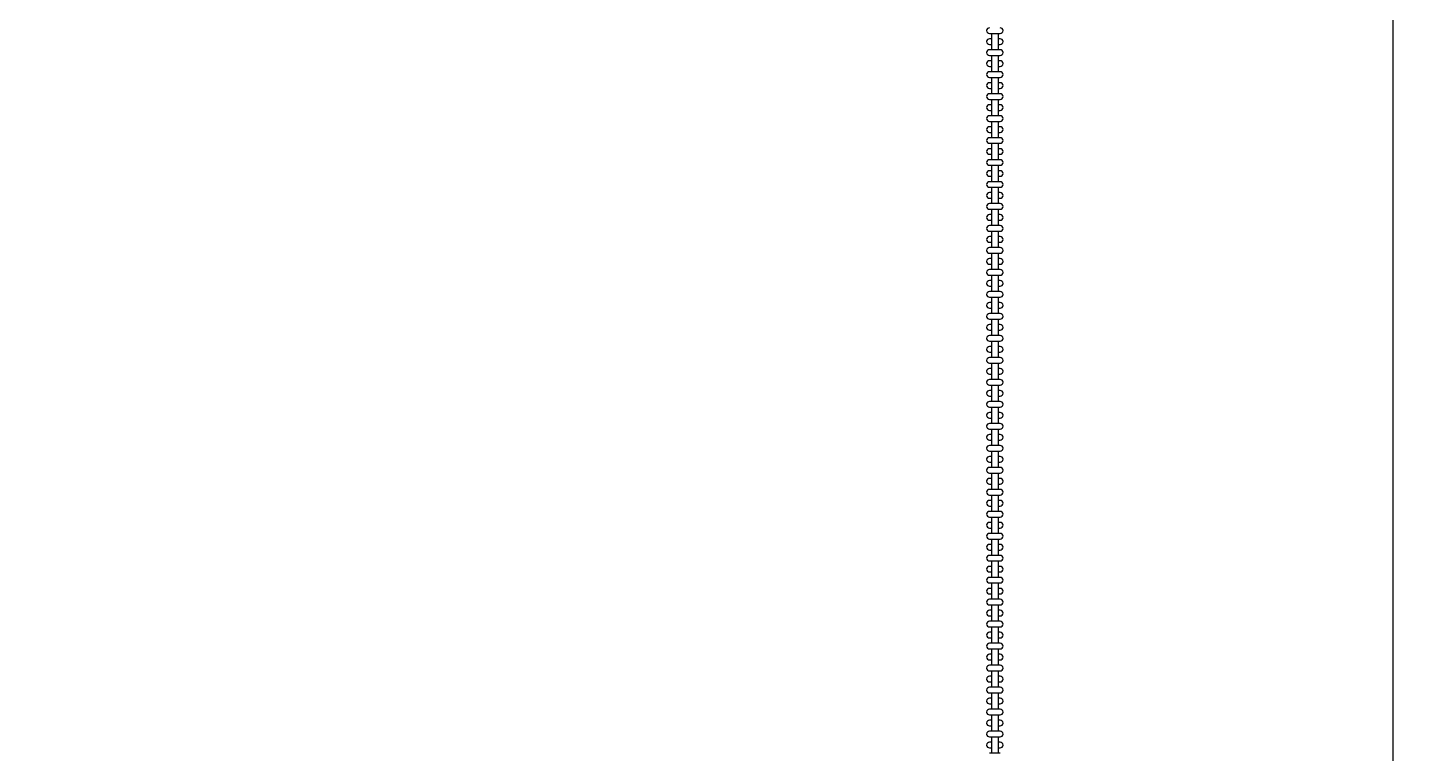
# Model space of a CAD drawing. Header units: millimetres. Extents: x -101 to 3415, y -52 to 1366.
# Drawn here: x 326.667 to 328.672, y 130.539 to 131.586 of the extents above; entities that cross this region are included whole.
import ezdxf

# ---------------------------------------------------------------- set-up
doc = ezdxf.new("R2010")
doc.units = ezdxf.units.MM
doc.layers.add('00_ARQ', color=8, linetype='Continuous')

msp = doc.modelspace()

# ---------------------------------------------------------------- linework, layer by layer
at = {"layer": '00_ARQ', "color": 9}
for p, q in [((328.0550641419427, 131.577486668456), (328.0705397577526, 131.577486668456)), ((328.0579573780755, 131.5697488605494), (328.0550641419427, 131.5697488605494)), ((328.0579573780755, 131.577486668456), (328.0579573780755, 131.5538863543416)), ((328.0676465216214, 131.577486668456), (328.0676465216214, 131.5538863543416)), ((328.0705397577526, 131.5697488605494), (328.0676465216214, 131.5697488605494)), ((328.0550641419427, 131.5616241622482), (328.0579573780755, 131.5616241622482)), ((328.0705397577526, 131.5538863543416), (328.0550641419427, 131.5538863543416)), ((328.0676465216214, 131.5616241622482), (328.0705397577526, 131.5616241622482)), ((328.0550641419427, 131.5457616560403), (328.0705397577526, 131.5457616560403)), ((328.0579573780755, 131.5380238481337), (328.0550641419427, 131.5380238481337)), ((328.0550641419427, 131.5298991498324), (328.0579573780755, 131.5298991498324)), ((328.0579573780755, 131.5457616560403), (328.0579573780755, 131.5221613419266)), ((328.0676465216214, 131.5457616560403), (328.0676465216214, 131.5221613419266)), ((328.0705397577526, 131.5380238481337), (328.0676465216214, 131.5380238481337)), ((328.0676465216214, 131.5298991498324), (328.0705397577526, 131.5298991498324)), ((328.0705397577526, 131.5221613419266), (328.0550641419427, 131.5221613419266)), ((328.0550641419427, 131.5140366436246), (328.0705397577526, 131.5140366436246)), ((328.0579573780755, 131.5140366436246), (328.0579573780755, 131.4904363295109)), ((328.0676465216214, 131.5140366436246), (328.0676465216214, 131.4904363295109)), ((328.0579573780755, 131.5062988357188), (328.0550641419427, 131.5062988357188)), ((328.0550641419427, 131.4981741374167), (328.0579573780755, 131.4981741374167)), ((328.0705397577526, 131.4904363295109), (328.0550641419427, 131.4904363295109)), ((328.0705397577526, 131.5062988357188), (328.0676465216214, 131.5062988357188)), ((328.0676465216214, 131.4981741374167), (328.0705397577526, 131.4981741374167)), ((328.0550641419427, 131.4823116312097), (328.0705397577526, 131.4823116312097)), ((328.0579573780755, 131.4745738233039), (328.0550641419427, 131.4745738233039)), ((328.0579573780755, 131.4823116312097), (328.0579573780755, 131.458711317096)), ((328.0676465216214, 131.4823116312097), (328.0676465216214, 131.458711317096)), ((328.0705397577526, 131.4745738233039), (328.0676465216214, 131.4745738233039)), ((328.0550641419427, 131.4664491250018), (328.0579573780755, 131.4664491250018)), ((328.0705397577526, 131.458711317096), (328.0550641419427, 131.458711317096)), ((328.0550641419427, 131.4505866187931), (328.0705397577526, 131.4505866187931)), ((328.0579573780755, 131.4505866187931), (328.0579573780755, 131.4269863046803)), ((328.0676465216214, 131.4664491250018), (328.0705397577526, 131.4664491250018)), ((328.0676465216214, 131.4505866187931), (328.0676465216214, 131.4269863046803)), ((328.0579573780755, 131.4428488108882), (328.0550641419427, 131.4428488108882)), ((328.0550641419427, 131.4347241125853), (328.0579573780755, 131.4347241125853)), ((328.0705397577526, 131.4428488108882), (328.0676465216214, 131.4428488108882)), ((328.0676465216214, 131.4347241125853), (328.0705397577526, 131.4347241125853)), ((328.0705397577526, 131.4269863046803), (328.0550641419427, 131.4269863046803)), ((328.0550641419427, 131.4188616063782), (328.0705397577526, 131.4188616063782)), ((328.0579573780755, 131.4111237984725), (328.0550641419427, 131.4111237984725)), ((328.0676465216214, 131.4269863046803), (328.0579573780755, 131.4269863046803)), ((328.0579573780755, 131.4188616063782), (328.0579573780755, 131.3952612922646)), ((328.0676465216214, 131.4188616063782), (328.0676465216214, 131.3952612922646)), ((328.0705397577526, 131.4111237984725), (328.0676465216214, 131.4111237984725)), ((328.0550641419427, 131.4029991001704), (328.0579573780755, 131.4029991001704)), ((328.0705397577526, 131.3952612922646), (328.0550641419427, 131.3952612922646)), ((328.0676465216214, 131.4029991001704), (328.0705397577526, 131.4029991001704)), ((328.0550641419427, 131.3871365939625), (328.0705397577526, 131.3871365939625)), ((328.0579573780755, 131.3793987860567), (328.0550641419427, 131.3793987860567)), ((328.0550641419427, 131.3712740877555), (328.0579573780755, 131.3712740877555)), ((328.0579573780755, 131.3871365939625), (328.0579573780755, 131.3635362798489)), ((328.0676465216214, 131.3871365939625), (328.0676465216214, 131.3635362798489)), ((328.0705397577526, 131.3793987860567), (328.0676465216214, 131.3793987860567)), ((328.0676465216214, 131.3712740877555), (328.0705397577526, 131.3712740877555)), ((328.0705397577526, 131.3635362798489), (328.0550641419427, 131.3635362798489)), ((328.0550641419427, 131.3554115815476), (328.0705397577526, 131.3554115815476)), ((328.0579573780755, 131.347673773641), (328.0550641419427, 131.347673773641)), ((328.0579573780755, 131.3554115815476), (328.0579573780755, 131.331811267434)), ((328.0676465216214, 131.3554115815476), (328.0676465216214, 131.331811267434)), ((328.0705397577526, 131.347673773641), (328.0676465216214, 131.347673773641)), ((328.0550641419427, 131.3395490753398), (328.0579573780755, 131.3395490753398)), ((328.0705397577526, 131.331811267434), (328.0550641419427, 131.331811267434)), ((328.0676465216214, 131.331811267434), (328.0579573780755, 131.331811267434)), ((328.0676465216214, 131.3395490753398), (328.0705397577526, 131.3395490753398)), ((328.0550641419427, 131.3236865691319), (328.0705397577526, 131.3236865691319)), ((328.0579573780755, 131.3159487612253), (328.0550641419427, 131.3159487612253)), ((328.0550641419427, 131.307824062924), (328.0579573780755, 131.307824062924)), ((328.0579573780755, 131.3236865691319), (328.0579573780755, 131.3000862550182)), ((328.0676465216214, 131.3236865691319), (328.0676465216214, 131.3000862550182)), ((328.0705397577526, 131.3159487612253), (328.0676465216214, 131.3159487612253)), ((328.0676465216214, 131.307824062924), (328.0705397577526, 131.307824062924)), ((328.0705397577526, 131.3000862550182), (328.0550641419427, 131.3000862550182)), ((328.0550641419427, 131.291961556717), (328.0705397577526, 131.291961556717)), ((328.0676465216214, 131.3000862550182), (328.0579573780755, 131.3000862550182)), ((328.0579573780755, 131.291961556717), (328.0579573780755, 131.2683612426025)), ((328.0676465216214, 131.291961556717), (328.0676465216214, 131.2683612426025)), ((328.0579573780755, 131.2842237488104), (328.0550641419427, 131.2842237488104)), ((328.0550641419427, 131.2760990505091), (328.0579573780755, 131.2760990505091)), ((328.0705397577526, 131.2683612426025), (328.0550641419427, 131.2683612426025)), ((328.0705397577526, 131.2842237488104), (328.0676465216214, 131.2842237488104)), ((328.0676465216214, 131.2760990505091), (328.0705397577526, 131.2760990505091)), ((328.0550641419427, 131.2602365443005), (328.0705397577526, 131.2602365443005)), ((328.0579573780755, 131.2524987363947), (328.0550641419427, 131.2524987363947)), ((328.0579573780755, 131.2602365443005), (328.0579573780755, 131.2366362301868)), ((328.0676465216214, 131.2602365443005), (328.0676465216214, 131.2366362301868)), ((328.0705397577526, 131.2524987363947), (328.0676465216214, 131.2524987363947)), ((328.0550641419427, 131.2443740380934), (328.0579573780755, 131.2443740380934)), ((328.0705397577526, 131.2366362301868), (328.0550641419427, 131.2366362301868)), ((328.0550641419427, 131.2285115318855), (328.0705397577526, 131.2285115318855)), ((328.0579573780755, 131.2285115318855), (328.0579573780755, 131.2049112177711)), ((328.0676465216214, 131.2443740380934), (328.0705397577526, 131.2443740380934)), ((328.0676465216214, 131.2285115318855), (328.0676465216214, 131.2049112177711)), ((328.0579573780755, 131.2207737239789), (328.0550641419427, 131.2207737239789)), ((328.0550641419427, 131.2126490256777), (328.0579573780755, 131.2126490256777)), ((328.0705397577526, 131.2207737239789), (328.0676465216214, 131.2207737239789)), ((328.0676465216214, 131.2126490256777), (328.0705397577526, 131.2126490256777)), ((328.0705397577526, 131.2049112177711), (328.0550641419427, 131.2049112177711)), ((328.0550641419427, 131.1967865194707), (328.0705397577526, 131.1967865194707)), ((328.0579573780755, 131.189048711564), (328.0550641419427, 131.189048711564)), ((328.0579573780755, 131.1967865194707), (328.0579573780755, 131.1731862053562)), ((328.0676465216214, 131.1967865194707), (328.0676465216214, 131.1731862053562)), ((328.0705397577526, 131.189048711564), (328.0676465216214, 131.189048711564)), ((328.0550641419427, 131.180924013262), (328.0579573780755, 131.180924013262)), ((328.0705397577526, 131.1731862053562), (328.0550641419427, 131.1731862053562)), ((328.0676465216214, 131.180924013262), (328.0705397577526, 131.180924013262)), ((328.0550641419427, 131.1650615070541), (328.0705397577526, 131.1650615070541)), ((328.0579573780755, 131.1573236991483), (328.0550641419427, 131.1573236991483)), ((328.0550641419427, 131.1491990008462), (328.0579573780755, 131.1491990008462)), ((328.0579573780755, 131.1650615070541), (328.0579573780755, 131.1414611929413)), ((328.0676465216214, 131.1650615070541), (328.0676465216214, 131.1414611929413)), ((328.0705397577526, 131.1573236991483), (328.0676465216214, 131.1573236991483)), ((328.0676465216214, 131.1491990008462), (328.0705397577526, 131.1491990008462)), ((328.0705397577526, 131.1414611929413), (328.0550641419427, 131.1414611929413)), ((328.0550641419427, 131.1333364946392), (328.0705397577526, 131.1333364946392)), ((328.0676465216214, 131.1414611929413), (328.0579573780755, 131.1414611929413)), ((328.0579573780755, 131.1333364946392), (328.0579573780755, 131.1097361805255)), ((328.0676465216214, 131.1333364946392), (328.0676465216214, 131.1097361805255)), ((328.0579573780755, 131.1255986867334), (328.0550641419427, 131.1255986867334)), ((328.0550641419427, 131.1174739884305), (328.0579573780755, 131.1174739884305)), ((328.0705397577526, 131.1097361805255), (328.0550641419427, 131.1097361805255)), ((328.0676465216214, 131.1097361805255), (328.0579573780755, 131.1097361805255)), ((328.0705397577526, 131.1255986867334), (328.0676465216214, 131.1255986867334)), ((328.0676465216214, 131.1174739884305), (328.0705397577526, 131.1174739884305)), ((328.0550641419427, 131.1016114822235), (328.0705397577526, 131.1016114822235)), ((328.0579573780755, 131.0938736743177), (328.0550641419427, 131.0938736743177)), ((328.0579573780755, 131.1016114822235), (328.0579573780755, 131.0780111681098)), ((328.0676465216214, 131.1016114822235), (328.0676465216214, 131.0780111681098)), ((328.0705397577526, 131.0938736743177), (328.0676465216214, 131.0938736743177)), ((328.0550641419427, 131.0857489760156), (328.0579573780755, 131.0857489760156)), ((328.0705397577526, 131.0780111681098), (328.0550641419427, 131.0780111681098)), ((328.0550641419427, 131.0698864698078), (328.0705397577526, 131.0698864698078)), ((328.0579573780755, 131.0698864698078), (328.0579573780755, 131.0462861556941)), ((328.0676465216214, 131.0857489760156), (328.0705397577526, 131.0857489760156)), ((328.0676465216214, 131.0698864698078), (328.0676465216214, 131.0462861556941)), ((328.0579573780755, 131.062148661902), (328.0550641419427, 131.062148661902)), ((328.0550641419427, 131.0540239635999), (328.0579573780755, 131.0540239635999)), ((328.0705397577526, 131.062148661902), (328.0676465216214, 131.062148661902)), ((328.0676465216214, 131.0540239635999), (328.0705397577526, 131.0540239635999)), ((328.0705397577526, 131.0462861556941), (328.0550641419427, 131.0462861556941)), ((328.0550641419427, 131.0381614573928), (328.0705397577526, 131.0381614573928)), ((328.0579573780755, 131.0304236494862), (328.0550641419427, 131.0304236494862)), ((328.0579573780755, 131.0381614573928), (328.0579573780755, 131.0145611432784)), ((328.0676465216214, 131.0381614573928), (328.0676465216214, 131.0145611432784)), ((328.0705397577526, 131.0304236494862), (328.0676465216214, 131.0304236494862)), ((328.0550641419427, 131.022298951185), (328.0579573780755, 131.022298951185)), ((328.0705397577526, 131.0145611432784), (328.0550641419427, 131.0145611432784)), ((328.0676465216214, 131.022298951185), (328.0705397577526, 131.022298951185)), ((328.0550641419427, 131.006436444978), (328.0705397577526, 131.006436444978)), ((328.0579573780755, 130.9986986370714), (328.0550641419427, 130.9986986370714)), ((328.0550641419427, 130.9905739387701), (328.0579573780755, 130.9905739387701)), ((328.0579573780755, 131.006436444978), (328.0579573780755, 130.9828361308635)), ((328.0676465216214, 131.006436444978), (328.0676465216214, 130.9828361308635)), ((328.0705397577526, 130.9986986370714), (328.0676465216214, 130.9986986370714)), ((328.0676465216214, 130.9905739387701), (328.0705397577526, 130.9905739387701)), ((328.0705397577526, 130.9828361308635), (328.0550641419427, 130.9828361308635)), ((328.0550641419427, 130.9747114325622), (328.0705397577526, 130.9747114325622)), ((328.0579573780755, 130.9669736246548), (328.0550641419427, 130.9669736246548)), ((328.0579573780755, 130.9747114325622), (328.0579573780755, 130.9511111184478)), ((328.0676465216214, 130.9747114325622), (328.0676465216214, 130.9511111184478)), ((328.0705397577526, 130.9669736246548), (328.0676465216214, 130.9669736246548)), ((328.0550641419427, 130.9588489263535), (328.0579573780755, 130.9588489263535)), ((328.0705397577526, 130.9511111184478), (328.0550641419427, 130.9511111184478)), ((328.0676465216214, 130.9511111184478), (328.0579573780755, 130.9511111184478)), ((328.0676465216214, 130.9588489263535), (328.0705397577526, 130.9588489263535)), ((328.0550641419427, 130.9429864201465), (328.0705397577526, 130.9429864201465)), ((328.0579573780755, 130.9352486122399), (328.0550641419427, 130.9352486122399)), ((328.0550641419427, 130.9271239139387), (328.0579573780755, 130.9271239139387)), ((328.0579573780755, 130.9429864201465), (328.0579573780755, 130.9193861060321)), ((328.0676465216214, 130.9429864201465), (328.0676465216214, 130.9193861060321)), ((328.0705397577526, 130.9352486122399), (328.0676465216214, 130.9352486122399)), ((328.0676465216214, 130.9271239139387), (328.0705397577526, 130.9271239139387)), ((328.0705397577526, 130.9193861060321), (328.0550641419427, 130.9193861060321)), ((328.0550641419427, 130.9112614077308), (328.0705397577526, 130.9112614077308)), ((328.0676465216214, 130.9193861060321), (328.0579573780755, 130.9193861060321)), ((328.0579573780755, 130.9112614077308), (328.0579573780755, 130.8876610936163)), ((328.0676465216214, 130.9112614077308), (328.0676465216214, 130.8876610936163)), ((328.0579573780755, 130.9035235998242), (328.0550641419427, 130.9035235998242)), ((328.0550641419427, 130.8953989015229), (328.0579573780755, 130.8953989015229)), ((328.0705397577526, 130.8876610936163), (328.0550641419427, 130.8876610936163)), ((328.0705397577526, 130.9035235998242), (328.0676465216214, 130.9035235998242)), ((328.0676465216214, 130.8953989015229), (328.0705397577526, 130.8953989015229)), ((328.0550641419427, 130.8795363953151), (328.0705397577526, 130.8795363953151)), ((328.0579573780755, 130.8717985874084), (328.0550641419427, 130.8717985874084)), ((328.0579573780755, 130.8795363953151), (328.0579573780755, 130.8559360812014)), ((328.0676465216214, 130.8795363953151), (328.0676465216214, 130.8559360812014)), ((328.0705397577526, 130.8717985874084), (328.0676465216214, 130.8717985874084)), ((328.0550641419427, 130.8636738891072), (328.0579573780755, 130.8636738891072)), ((328.0705397577526, 130.8559360812014), (328.0550641419427, 130.8559360812014)), ((328.0550641419427, 130.8478113829002), (328.0705397577526, 130.8478113829002)), ((328.0579573780755, 130.8478113829002), (328.0579573780755, 130.8242110687857)), ((328.0676465216214, 130.8636738891072), (328.0705397577526, 130.8636738891072)), ((328.0676465216214, 130.8478113829002), (328.0676465216214, 130.8242110687857)), ((328.0579573780755, 130.8400735749936), (328.0550641419427, 130.8400735749936)), ((328.0550641419427, 130.8319488766915), (328.0579573780755, 130.8319488766915)), ((328.0705397577526, 130.8400735749936), (328.0676465216214, 130.8400735749936)), ((328.0676465216214, 130.8319488766915), (328.0705397577526, 130.8319488766915)), ((328.0705397577526, 130.8242110687857), (328.0550641419427, 130.8242110687857)), ((328.0550641419427, 130.8160863704844), (328.0705397577526, 130.8160863704844)), ((328.0579573780755, 130.8083485625787), (328.0550641419427, 130.8083485625787)), ((328.0579573780755, 130.8160863704844), (328.0579573780755, 130.7924860563708)), ((328.0676465216214, 130.8160863704844), (328.0676465216214, 130.7924860563708)), ((328.0705397577526, 130.8083485625787), (328.0676465216214, 130.8083485625787)), ((328.0550641419427, 130.8002238642766), (328.0579573780755, 130.8002238642766)), ((328.0705397577526, 130.7924860563708), (328.0550641419427, 130.7924860563708)), ((328.0676465216214, 130.8002238642766), (328.0705397577526, 130.8002238642766)), ((328.0550641419427, 130.7843613580687), (328.0705397577526, 130.7843613580687)), ((328.0579573780755, 130.7766235501629), (328.0550641419427, 130.7766235501629)), ((328.0550641419427, 130.7684988518609), (328.0579573780755, 130.7684988518609)), ((328.0579573780755, 130.7843613580687), (328.0579573780755, 130.7607610439551)), ((328.0676465216214, 130.7843613580687), (328.0676465216214, 130.7607610439551)), ((328.0705397577526, 130.7766235501629), (328.0676465216214, 130.7766235501629)), ((328.0676465216214, 130.7684988518609), (328.0705397577526, 130.7684988518609)), ((328.0705397577526, 130.7607610439551), (328.0550641419427, 130.7607610439551)), ((328.0550641419427, 130.752636345653), (328.0705397577526, 130.752636345653)), ((328.0676465216214, 130.7607610439551), (328.0579573780755, 130.7607610439551)), ((328.0579573780755, 130.752636345653), (328.0579573780755, 130.7290360315402)), ((328.0676465216214, 130.752636345653), (328.0676465216214, 130.7290360315402)), ((328.0579573780755, 130.7448985377472), (328.0550641419427, 130.7448985377472)), ((328.0550641419427, 130.7367738394451), (328.0579573780755, 130.7367738394451)), ((328.0705397577526, 130.7290360315402), (328.0550641419427, 130.7290360315402)), ((328.0676465216214, 130.7290360315402), (328.0579573780755, 130.7290360315402)), ((328.0705397577526, 130.7448985377472), (328.0676465216214, 130.7448985377472)), ((328.0676465216214, 130.7367738394451), (328.0705397577526, 130.7367738394451)), ((328.0550641419427, 130.7209113332381), (328.0705397577526, 130.7209113332381)), ((328.0579573780755, 130.7131735253323), (328.0550641419427, 130.7131735253323)), ((328.0579573780755, 130.7209113332381), (328.0579573780755, 130.6973110191244)), ((328.0676465216214, 130.7209113332381), (328.0676465216214, 130.6973110191244)), ((328.0705397577526, 130.7131735253323), (328.0676465216214, 130.7131735253323)), ((328.0550641419427, 130.7050488270303), (328.0579573780755, 130.7050488270303)), ((328.0705397577526, 130.6973110191244), (328.0550641419427, 130.6973110191244)), ((328.0550641419427, 130.6891863208224), (328.0705397577526, 130.6891863208224)), ((328.0579573780755, 130.6891863208224), (328.0579573780755, 130.6655860067087)), ((328.0676465216214, 130.7050488270303), (328.0705397577526, 130.7050488270303)), ((328.0676465216214, 130.6891863208224), (328.0676465216214, 130.6655860067087)), ((328.0579573780755, 130.6814485129158), (328.0550641419427, 130.6814485129158)), ((328.0550641419427, 130.6733238146145), (328.0579573780755, 130.6733238146145)), ((328.0705397577526, 130.6814485129158), (328.0676465216214, 130.6814485129158)), ((328.0676465216214, 130.6733238146145), (328.0705397577526, 130.6733238146145)), ((328.0705397577526, 130.6655860067087), (328.0550641419427, 130.6655860067087)), ((328.0550641419427, 130.6574613084075), (328.0705397577526, 130.6574613084075)), ((328.0579573780755, 130.6497235005009), (328.0550641419427, 130.6497235005009)), ((328.0579573780755, 130.6574613084075), (328.0579573780755, 130.633860994293)), ((328.0676465216214, 130.6574613084075), (328.0676465216214, 130.633860994293)), ((328.0705397577526, 130.6497235005009), (328.0676465216214, 130.6497235005009)), ((328.0550641419427, 130.6415988021996), (328.0579573780755, 130.6415988021996)), ((328.0705397577526, 130.633860994293), (328.0550641419427, 130.633860994293)), ((328.0550641419427, 130.6257362959918), (328.0705397577526, 130.6257362959918)), ((328.0579573780755, 130.6257362959918), (328.0579573780755, 130.6021359818773)), ((328.0676465216214, 130.6415988021996), (328.0705397577526, 130.6415988021996)), ((328.0676465216214, 130.6257362959918), (328.0676465216214, 130.6021359818773)), ((328.0579573780755, 130.6179984880851), (328.0550641419427, 130.6179984880851)), ((328.0550641419427, 130.6098737897839), (328.0579573780755, 130.6098737897839)), ((328.0705397577526, 130.6179984880851), (328.0676465216214, 130.6179984880851)), ((328.0676465216214, 130.6098737897839), (328.0705397577526, 130.6098737897839)), ((328.0705397577526, 130.6021359818773), (328.0550641419427, 130.6021359818773)), ((328.0550641419427, 130.594011283576), (328.0705397577526, 130.594011283576)), ((328.0579573780755, 130.5862734756694), (328.0550641419427, 130.5862734756694)), ((328.0579573780755, 130.594011283576), (328.0579573780755, 130.5704109694624)), ((328.0676465216214, 130.594011283576), (328.0676465216214, 130.5704109694624)), ((328.0705397577526, 130.5862734756694), (328.0676465216214, 130.5862734756694)), ((328.0550641419427, 130.5781487773682), (328.0579573780755, 130.5781487773682)), ((328.0705397577526, 130.5704109694624), (328.0550641419427, 130.5704109694624)), ((328.0676465216214, 130.5704109694624), (328.0579573780755, 130.5704109694624)), ((328.0676465216214, 130.5781487773682), (328.0705397577526, 130.5781487773682)), ((328.0550641419427, 130.5622862711603), (328.0705397577526, 130.5622862711603)), ((328.0579573780755, 130.5545484632545), (328.0550641419427, 130.5545484632545)), ((328.0550641419427, 130.5464237649524), (328.0579573780755, 130.5464237649524)), ((328.0579573780755, 130.5622862711603), (328.0579573780755, 130.5386859570467)), ((328.0676465216214, 130.5622862711603), (328.0676465216214, 130.5386859570467)), ((328.0705397577526, 130.5545484632545), (328.0676465216214, 130.5545484632545)), ((328.0676465216214, 130.5464237649524), (328.0705397577526, 130.5464237649524)), ((328.0705397577526, 130.5386859570467), (328.0550641419427, 130.5386859570467)), ((328.0676465216214, 130.5386859570467), (328.0579573780755, 130.5386859570467))]:
    msp.add_line(p, q, dxfattribs=at)
msp.add_lwpolyline([(320.3967613598603, 126.9440777226453), (320.3967613598603, 126.9681248923027, 0.4142135625539563), (320.3950236508523, 126.9698626013107), (320.3517682171638, 126.9698626013107, 0.2990436666199896), (320.3501734767308, 126.9688151354037, -0.8140978549503771), (320.3386852957771, 126.9711946576663, -0.4142135623720783), (320.344675818923, 126.9771851808122), (320.3950236508573, 126.9771792707996, 0.4142135618354183), (320.3967613598603, 126.9789169797993), (320.3967613598603, 126.9972214161103, 0.414213562373095), (320.3950236508523, 126.9989591251175), (320.344675818923, 126.9989591251175, -0.9999746319933948), (320.3446761227657, 127.0109364134752, -0.2992064289276534), (320.3501734767308, 127.0073232605125, 0.2990436663659427), (320.3517682171622, 127.0062757946056), (320.395023650854, 127.0062757946056, 0.4142135625525541), (320.3967613598603, 127.0080135036103), (320.3967613598603, 127.0320606732693, -0.4142135623766002), (320.3984990688617, 127.0337983822715, 2.393763305771752e-12), (320.510974414364, 127.0337983822715, -0.4142135620982981), (320.5127121233654, 127.0320606732693)], format="xyb", dxfattribs=at)
msp.add_lwpolyline([(281.1289738605296, 169.1230504401843), (328.6370555316718, 169.1230504401843), (328.6370555316718, 96.00127099678804)], dxfattribs=at)
for centre, start, end in [((328.0550641419427, 131.5815490176062), 90, 270), ((328.0550641419427, 131.5656865113992), 90, 270), ((328.0705397577526, 131.5815490176062), 270, 90), ((328.0705397577526, 131.5656865113992), 270, 90), ((328.0550641419427, 131.5498240051905), 90, 270), ((328.0705397577526, 131.5498240051905), 270, 90), ((328.0550641419427, 131.5339614989826), 90, 270), ((328.0705397577526, 131.5339614989826), 270, 90), ((328.0550641419427, 131.5180989927748), 90, 270), ((328.0705397577526, 131.5180989927748), 270, 90), ((328.0550641419427, 131.5022364865678), 90, 270), ((328.0550641419427, 131.4863739803591), 90, 270), ((328.0705397577526, 131.5022364865678), 270, 90), ((328.0705397577526, 131.4863739803591), 270, 90), ((328.0550641419427, 131.470511474152), 90, 270), ((328.0705397577526, 131.470511474152), 270, 90), ((328.0550641419427, 131.4546489679442), 90, 270), ((328.0705397577526, 131.4546489679442), 270, 90), ((328.0550641419427, 131.4387864617371), 90, 270), ((328.0705397577526, 131.4387864617371), 270, 90), ((328.0550641419427, 131.4229239555293), 90, 270), ((328.0550641419427, 131.4070614493214), 90, 270), ((328.0705397577526, 131.4229239555293), 270, 90), ((328.0705397577526, 131.4070614493214), 270, 90), ((328.0550641419427, 131.3911989431136), 90, 270), ((328.0705397577526, 131.3911989431136), 270, 90), ((328.0550641419427, 131.3753364369057), 90, 270), ((328.0705397577526, 131.3753364369057), 270, 90), ((328.0550641419427, 131.3594739306986), 90, 270), ((328.0550641419427, 131.3436114244908), 90, 270), ((328.0705397577526, 131.3594739306986), 270, 90), ((328.0705397577526, 131.3436114244908), 270, 90), ((328.0550641419427, 131.3277489182821), 90, 270), ((328.0705397577526, 131.3277489182821), 270, 90), ((328.0550641419427, 131.3118864120751), 90, 270), ((328.0705397577526, 131.3118864120751), 270, 90), ((328.0550641419427, 131.2960239058672), 90, 270), ((328.0705397577526, 131.2960239058672), 270, 90), ((328.0550641419427, 131.2801613996593), 90, 270), ((328.0550641419427, 131.2642988934515), 90, 270), ((328.0705397577526, 131.2801613996593), 270, 90), ((328.0705397577526, 131.2642988934515), 270, 90), ((328.0550641419427, 131.2484363872436), 90, 270), ((328.0705397577526, 131.2484363872436), 270, 90), ((328.0550641419427, 131.2325738810358), 90, 270), ((328.0705397577526, 131.2325738810358), 270, 90), ((328.0550641419427, 131.2167113748279), 90, 270), ((328.0705397577526, 131.2167113748279), 270, 90), ((328.0550641419427, 131.20084886862), 90, 270), ((328.0550641419427, 131.1849863624122), 90, 270), ((328.0705397577526, 131.20084886862), 270, 90), ((328.0705397577526, 131.1849863624122), 270, 90), ((328.0550641419427, 131.1691238562051), 90, 270), ((328.0705397577526, 131.1691238562051), 270, 90), ((328.0550641419427, 131.1532613499973), 90, 270), ((328.0705397577526, 131.1532613499973), 270, 90), ((328.0550641419427, 131.1373988437894), 90, 270), ((328.0705397577526, 131.1373988437894), 270, 90), ((328.0550641419427, 131.1215363375815), 90, 270), ((328.0550641419427, 131.1056738313745), 90, 270), ((328.0705397577526, 131.1215363375815), 270, 90), ((328.0705397577526, 131.1056738313745), 270, 90), ((328.0550641419427, 131.0898113251667), 90, 270), ((328.0705397577526, 131.0898113251667), 270, 90), ((328.0550641419427, 131.0739488189596), 90, 270), ((328.0705397577526, 131.0739488189596), 270, 90), ((328.0550641419427, 131.0580863127509), 90, 270), ((328.0705397577526, 131.0580863127509), 270, 90), ((328.0550641419427, 131.0422238065431), 90, 270), ((328.0550641419427, 131.026361300336), 90, 270), ((328.0705397577526, 131.0422238065431), 270, 90), ((328.0705397577526, 131.026361300336), 270, 90), ((328.0550641419427, 131.0104987941282), 90, 270), ((328.0705397577526, 131.0104987941282), 270, 90), ((328.0550641419427, 130.9946362879203), 90, 270), ((328.0705397577526, 130.9946362879203), 270, 90), ((328.0550641419427, 130.9787737817124), 90, 270), ((328.0550641419427, 130.9629112755046), 90, 270), ((328.0705397577526, 130.9787737817124), 270, 90), ((328.0705397577526, 130.9629112755046), 270, 90), ((328.0550641419427, 130.9470487692967), 90, 270), ((328.0705397577526, 130.9470487692967), 270, 90), ((328.0550641419427, 130.9311862630889), 90, 270), ((328.0705397577526, 130.9311862630889), 270, 90), ((328.0550641419427, 130.915323756881), 90, 270), ((328.0705397577526, 130.915323756881), 270, 90), ((328.0550641419427, 130.899461250674), 90, 270), ((328.0550641419427, 130.8835987444661), 90, 270), ((328.0705397577526, 130.899461250674), 270, 90), ((328.0705397577526, 130.8835987444661), 270, 90), ((328.0550641419427, 130.8677362382582), 90, 270), ((328.0705397577526, 130.8677362382582), 270, 90), ((328.0550641419427, 130.8518737320496), 90, 270), ((328.0705397577526, 130.8518737320496), 270, 90), ((328.0550641419427, 130.8360112258425), 90, 270), ((328.0705397577526, 130.8360112258425), 270, 90), ((328.0550641419427, 130.8201487196347), 90, 270), ((328.0550641419427, 130.8042862134268), 90, 270), ((328.0705397577526, 130.8201487196347), 270, 90), ((328.0705397577526, 130.8042862134268), 270, 90), ((328.0550641419427, 130.7884237072189), 90, 270), ((328.0705397577526, 130.7884237072189), 270, 90), ((328.0550641419427, 130.7725612010119), 90, 270), ((328.0705397577526, 130.7725612010119), 270, 90), ((328.0550641419427, 130.756698694804), 90, 270), ((328.0705397577526, 130.756698694804), 270, 90), ((328.0550641419427, 130.740836188597), 90, 270), ((328.0550641419427, 130.7249736823891), 90, 270), ((328.0705397577526, 130.740836188597), 270, 90), ((328.0705397577526, 130.7249736823891), 270, 90), ((328.0550641419427, 130.7091111761813), 90, 270), ((328.0705397577526, 130.7091111761813), 270, 90), ((328.0550641419427, 130.6932486699734), 90, 270), ((328.0705397577526, 130.6932486699734), 270, 90), ((328.0550641419427, 130.6773861637656), 90, 270), ((328.0705397577526, 130.6773861637656), 270, 90), ((328.0550641419427, 130.6615236575577), 90, 270), ((328.0550641419427, 130.6456611513498), 90, 270), ((328.0705397577526, 130.6615236575577), 270, 90), ((328.0705397577526, 130.6456611513498), 270, 90), ((328.0550641419427, 130.629798645142), 90, 270), ((328.0705397577526, 130.629798645142), 270, 90), ((328.0550641419427, 130.6139361389341), 90, 270), ((328.0705397577526, 130.6139361389341), 270, 90), ((328.0550641419427, 130.5980736327271), 90, 270), ((328.0550641419427, 130.5822111265192), 90, 270), ((328.0705397577526, 130.5980736327271), 270, 90), ((328.0705397577526, 130.5822111265192), 270, 90), ((328.0550641419427, 130.5663486203105), 90, 270), ((328.0705397577526, 130.5663486203105), 270, 90), ((328.0550641419427, 130.5504861141035), 90, 270), ((328.0705397577526, 130.5504861141035), 270, 90)]:
    msp.add_arc(centre, 0.004062349150763813, start, end, dxfattribs=at)

doc.saveas('drawing.dxf')
